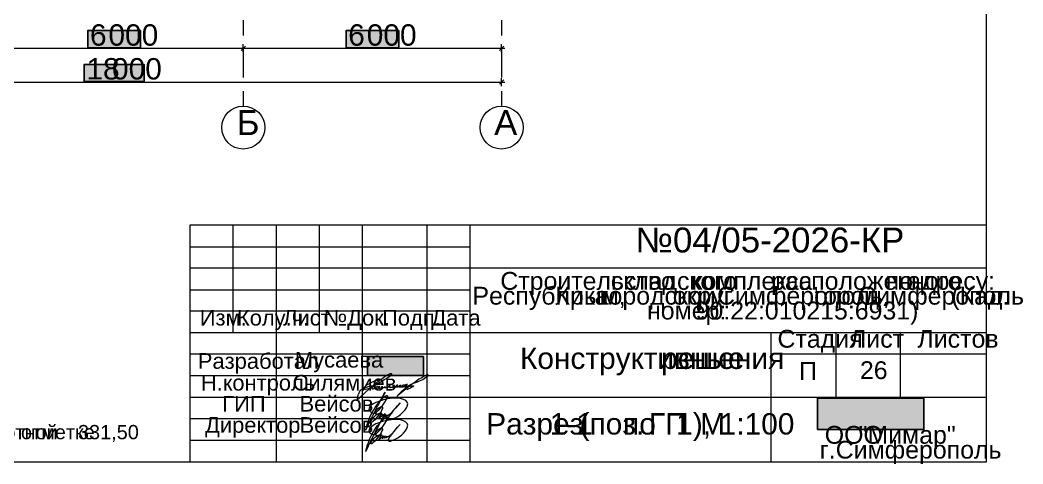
# Model space of a CAD drawing. Extents: x 8 to 21351, y 0 to 420.
# Drawn here: x 21118.3 to 21351.2, y 4.5 to 107.7 of the extents above; entities that cross this region are included whole.
import ezdxf

# ---------------------------------------------------------------- set-up
doc = ezdxf.new("R2010")
doc.units = 0
doc.styles.add('TEYPDFCAD_TEXT', font='arial.ttf')

msp = doc.modelspace()

# ---------------------------------------------------------------- hatches: boundary and pattern name
at = {"true_color": 0xffffff}
for points in [[(21133.98, 101.21), (21133.98, 105.21), (21146.24, 105.21), (21146.24, 101.21)], [(21193.98, 101.21), (21193.98, 105.21), (21206.24, 105.21), (21206.24, 101.21)], [(21133.16, 93.35), (21133.16, 97.35), (21147.07, 97.35), (21147.07, 93.35)], [(21198.98, 29.47), (21211.95, 29.47), (21211.95, 25.04), (21198.98, 25.04)], [(21303.5, 12.49), (21303.5, 19.83), (21328.22, 19.83), (21328.22, 12.49)]]:
    msp.add_hatch(color=0, dxfattribs=at).paths.add_polyline_path(points)

# ---------------------------------------------------------------- linework, layer by layer
at = {"color": 7, "lineweight": 20}
for p, q in [((21342.71, 4.98), (21342.71, 291.98)), ((21342.71, 59.98), (21157.71, 59.98)), ((21157.71, 59.98), (21157.71, 4.98)), ((21167.71, 59.98), (21167.71, 34.98)), ((21177.71, 59.98), (21177.71, 4.98)), ((21187.71, 59.98), (21187.71, 34.98)), ((21197.71, 59.98), (21197.71, 4.98)), ((21212.71, 59.98), (21212.71, 4.98)), ((21222.71, 59.98), (21222.71, 4.98)), ((21157.71, 54.98), (21222.71, 54.98)), ((21342.71, 49.98), (21157.71, 49.98)), ((21157.71, 44.98), (21222.71, 44.98)), ((21222.71, 39.98), (21157.71, 39.98)), ((21342.71, 34.98), (21157.71, 34.98)), ((21292.71, 4.98), (21292.71, 34.98)), ((21307.71, 34.98), (21307.71, 19.98)), ((21322.71, 34.98), (21322.71, 19.98)), ((21222.71, 29.98), (21157.71, 29.98)), ((21342.71, 29.98), (21292.71, 29.98)), ((21222.71, 24.98), (21157.71, 24.98)), ((21200.02, 23.49), (21198.75, 22.81)), ((21200.19, 23.58), (21200.02, 23.49)), ((21200.47, 23.69), (21200.19, 23.58)), ((21200.4, 22.86), (21201.12, 23.44)), ((21200.7, 23.76), (21200.47, 23.69)), ((21200.86, 23.81), (21200.7, 23.76)), ((21201.04, 23.87), (21200.86, 23.81)), ((21201.12, 23.89), (21201.04, 23.87)), ((21201.19, 23.9), (21201.12, 23.89)), ((21201.12, 23.44), (21201.54, 23.79)), ((21201.24, 23.92), (21201.19, 23.9)), ((21201.32, 23.92), (21201.24, 23.92)), ((21201.41, 23.92), (21201.32, 23.92)), ((21201.79, 23.36), (21201.4, 23.18)), ((21201.48, 23.92), (21201.41, 23.92)), ((21201.56, 23.9), (21201.48, 23.92)), ((21201.54, 23.79), (21201.91, 24.06)), ((21201.61, 23.86), (21201.56, 23.9)), ((21201.56, 23.28), (21201.61, 23.37)), ((21201.64, 23.82), (21201.61, 23.86)), ((21201.61, 23.37), (21201.64, 23.45)), ((21201.68, 23.74), (21201.64, 23.82)), ((21201.64, 23.45), (21201.69, 23.57)), ((21201.69, 23.65), (21201.68, 23.74)), ((21201.69, 23.57), (21201.69, 23.65)), ((21202.31, 23.69), (21201.79, 23.36)), ((21201.91, 24.06), (21202.4, 24.4)), ((21202.86, 24.02), (21202.31, 23.69)), ((21202.4, 24.4), (21203.01, 24.85)), ((21203.38, 24.36), (21202.86, 24.02)), ((21203.01, 24.85), (21203.22, 24.98)), ((21203.22, 24.98), (21203.45, 25.14)), ((21203.54, 24.44), (21203.38, 24.36)), ((21203.45, 25.14), (21203.58, 25.2)), ((21203.88, 24.66), (21203.54, 24.44)), ((21203.58, 25.2), (21203.77, 25.29)), ((21203.77, 25.29), (21203.88, 25.33)), ((21203.88, 25.33), (21203.99, 25.38)), ((21204.21, 24.92), (21203.88, 24.66)), ((21203.99, 25.38), (21204.11, 25.42)), ((21204.11, 25.42), (21204.26, 25.48)), ((21204.38, 25.08), (21204.21, 24.92)), ((21204.26, 25.48), (21204.34, 25.5)), ((21204.34, 25.5), (21204.45, 25.49)), ((21204.5, 25.24), (21204.38, 25.08)), ((21204.45, 25.49), (21204.52, 25.43)), ((21204.52, 25.43), (21204.5, 25.24)), ((21210.07, 23.53), (21209.12, 22.86)), ((21209.65, 23.24), (21210.58, 23.62)), ((21210.9, 24.18), (21210.07, 23.53)), ((21210.58, 23.62), (21211.05, 23.81)), ((21211.57, 24.54), (21210.9, 24.18)), ((21211.05, 23.81), (21211.78, 24.16)), ((21212.3, 25), (21211.57, 24.54)), ((21211.78, 24.16), (21212.54, 24.68)), ((21212.62, 25.17), (21212.3, 25)), ((21212.54, 24.68), (21213.06, 24.99)), ((21213, 25.22), (21212.62, 25.17)), ((21213.15, 25.17), (21213, 25.22)), ((21213.06, 24.99), (21213.15, 25.17)), ((21197.03, 21.13), (21196.92, 20.95)), ((21197.02, 19.83), (21199.44, 22.04)), ((21197.14, 21.35), (21197.03, 21.13)), ((21197.22, 21.46), (21197.14, 21.35)), ((21197.33, 21.58), (21197.22, 21.46)), ((21197.42, 21.69), (21197.33, 21.58)), ((21197.59, 21.8), (21197.42, 21.69)), ((21197.77, 21.9), (21197.59, 21.8)), ((21197.99, 22), (21197.77, 21.9)), ((21198.11, 22.07), (21197.99, 22)), ((21198.09, 22.22), (21198.05, 22.05)), ((21198.05, 22.05), (21198.06, 21.94)), ((21198.06, 21.94), (21198.15, 21.87)), ((21198.32, 22.45), (21198.09, 22.22)), ((21198.2, 22.14), (21198.11, 22.07)), ((21198.15, 21.87), (21198.48, 21.88)), ((21198.34, 22.19), (21198.2, 22.14)), ((21198.75, 22.81), (21198.32, 22.45)), ((21198.52, 22.25), (21198.34, 22.19)), ((21198.48, 21.88), (21199.45, 22.15)), ((21198.68, 22.29), (21198.52, 22.25)), ((21198.85, 22.35), (21198.68, 22.29)), ((21199.05, 22.43), (21198.85, 22.35)), ((21199.38, 22.48), (21199.05, 22.43)), ((21199.64, 22.53), (21199.38, 22.48)), ((21199.44, 22.04), (21199.79, 22.3)), ((21199.45, 22.15), (21199.79, 22.29)), ((21199.77, 22.56), (21199.64, 22.53)), ((21199.91, 22.58), (21199.77, 22.56)), ((21199.79, 22.29), (21200, 22.46)), ((21199.79, 22.3), (21199.95, 22.27)), ((21199.94, 22.57), (21199.91, 22.58)), ((21200.07, 22.47), (21199.94, 22.57)), ((21199.95, 22.27), (21200, 22.26)), ((21199.98, 22.11), (21199.97, 22.01)), ((21199.97, 22.01), (21200.02, 21.96)), ((21200.02, 22.26), (21199.98, 22.11)), ((21200, 22.46), (21200.17, 22.63)), ((21200, 22.26), (21200.06, 22.29)), ((21200.1, 22.34), (21200.02, 22.26)), ((21200.02, 21.96), (21200.1, 21.96)), ((21200.06, 22.29), (21200.15, 22.4)), ((21200.33, 22.49), (21200.07, 22.47)), ((21200.18, 22.44), (21200.1, 22.34)), ((21200.1, 21.96), (21200.25, 21.99)), ((21200.15, 22.4), (21200.32, 22.54)), ((21200.17, 22.63), (21200.4, 22.86)), ((21200.28, 22.52), (21200.18, 22.44)), ((21200.25, 21.99), (21200.45, 22.04)), ((21200.37, 22.57), (21200.28, 22.52)), ((21200.32, 22.54), (21200.47, 22.63)), ((21200.61, 22.7), (21200.33, 22.49)), ((21200.47, 22.64), (21200.37, 22.57)), ((21200.45, 22.04), (21200.56, 22.09)), ((21200.6, 22.68), (21200.47, 22.64)), ((21200.47, 22.63), (21200.56, 22.67)), ((21200.56, 22.67), (21200.66, 22.68)), ((21200.56, 22.09), (21200.64, 22.13)), ((21200.66, 22.68), (21200.6, 22.68)), ((21201.19, 23.09), (21200.61, 22.7)), ((21200.64, 22.13), (21200.73, 22.16)), ((21200.73, 22.16), (21200.9, 22.27)), ((21200.81, 22.16), (21200.79, 22.08)), ((21200.79, 22.08), (21200.8, 22.04)), ((21200.8, 22.04), (21200.86, 22.04)), ((21200.95, 22.31), (21200.81, 22.16)), ((21200.86, 22.04), (21200.93, 22.05)), ((21200.9, 22.27), (21200.99, 22.34)), ((21200.93, 22.05), (21201.07, 22.06)), ((21201.16, 22.45), (21200.95, 22.31)), ((21200.99, 22.34), (21201.07, 22.41)), ((21201.05, 22.92), (21201.23, 23)), ((21201.07, 22.41), (21201.13, 22.45)), ((21201.07, 22.06), (21201.2, 22.09)), ((21201.13, 22.45), (21201.23, 22.5)), ((21201.22, 22.47), (21201.16, 22.45)), ((21201.4, 23.18), (21201.19, 23.09)), ((21201.2, 22.09), (21201.25, 22.12)), ((21201.23, 22.5), (21201.22, 22.47)), ((21201.23, 23), (21201.31, 23.05)), ((21201.23, 22.5), (21201.25, 22.55)), ((21201.25, 22.53), (21201.23, 22.5)), ((21201.25, 22.55), (21201.25, 22.53)), ((21201.25, 22.12), (21201.36, 22.16)), ((21201.31, 23.05), (21201.35, 23.08)), ((21201.35, 23.08), (21201.42, 23.14)), ((21201.36, 22.16), (21201.42, 22.19)), ((21201.42, 23.14), (21201.45, 23.16)), ((21201.42, 22.19), (21201.47, 22.22)), ((21201.45, 23.16), (21201.56, 23.28)), ((21201.47, 22.22), (21201.56, 22.3)), ((21201.57, 22.3), (21201.5, 22.24)), ((21201.5, 22.24), (21201.51, 22.14)), ((21201.51, 22.14), (21201.53, 22.11)), ((21201.53, 22.11), (21201.57, 22.08)), ((21201.56, 22.3), (21201.59, 22.32)), ((21201.62, 22.36), (21201.57, 22.3)), ((21201.57, 22.08), (21201.66, 22.08)), ((21201.59, 22.32), (21201.62, 22.42)), ((21201.62, 22.42), (21201.71, 22.48)), ((21201.65, 22.41), (21201.62, 22.36)), ((21201.68, 22.45), (21201.65, 22.41)), ((21201.66, 22.08), (21201.74, 22.09)), ((21201.81, 22.5), (21201.68, 22.45)), ((21201.71, 22.48), (21201.81, 22.5)), ((21201.74, 22.09), (21201.79, 22.1)), ((21201.79, 22.1), (21201.94, 22.11)), ((21201.94, 22.11), (21202.07, 22.17)), ((21202.07, 22.17), (21202.1, 22.18)), ((21202.1, 22.18), (21202.18, 22.23)), ((21202.18, 22.23), (21202.22, 22.26)), ((21202.22, 22.26), (21202.24, 22.28)), ((21202.24, 22.28), (21202.27, 22.34)), ((21202.27, 22.34), (21202.32, 22.44)), ((21202.32, 22.44), (21202.35, 22.5)), ((21202.39, 22.59), (21202.34, 22.42)), ((21202.34, 22.42), (21202.34, 22.32)), ((21202.34, 22.32), (21202.34, 22.24)), ((21202.34, 22.24), (21202.38, 22.23)), ((21202.35, 22.5), (21202.39, 22.59)), ((21202.38, 22.23), (21202.43, 22.22)), ((21202.43, 22.22), (21202.49, 22.22)), ((21202.49, 22.22), (21202.53, 22.25)), ((21202.53, 22.25), (21202.73, 22.26)), ((21202.73, 22.26), (21202.79, 22.28)), ((21202.79, 22.28), (21202.88, 22.31)), ((21202.9, 21.06), (21202.8, 20.92)), ((21202.88, 22.31), (21202.9, 22.33)), ((21202.89, 20.81), (21203.03, 21.06)), ((21202.9, 22.33), (21202.96, 22.37)), ((21202.98, 21.14), (21202.9, 21.06)), ((21202.96, 22.37), (21203, 22.41)), ((21203.03, 21.19), (21202.98, 21.14)), ((21203.01, 22.42), (21202.99, 22.35)), ((21202.99, 22.35), (21202.99, 22.3)), ((21202.99, 22.3), (21203, 22.25)), ((21203, 22.41), (21203.03, 22.46)), ((21203, 22.25), (21203.05, 22.24)), ((21203.02, 22.45), (21203.01, 22.42)), ((21203.05, 22.47), (21203.02, 22.45)), ((21203.03, 22.46), (21203.09, 22.49)), ((21203.06, 21.21), (21203.03, 21.19)), ((21203.03, 21.06), (21203.06, 21.2)), ((21203.09, 22.49), (21203.05, 22.47)), ((21203.05, 22.24), (21203.1, 22.24)), ((21203.06, 21.2), (21203.06, 21.21)), ((21203.1, 22.24), (21203.25, 22.26)), ((21203.25, 22.26), (21203.39, 22.31)), ((21203.39, 22.31), (21203.53, 22.35)), ((21203.53, 22.35), (21203.71, 22.37)), ((21203.69, 22.81), (21203.64, 22.69)), ((21203.64, 22.69), (21203.64, 22.54)), ((21203.64, 22.54), (21203.64, 22.44)), ((21203.64, 22.44), (21203.67, 22.42)), ((21203.67, 22.42), (21203.73, 22.41)), ((21203.83, 22.89), (21203.69, 22.81)), ((21203.71, 22.37), (21203.85, 22.44)), ((21203.73, 22.41), (21203.78, 22.4)), ((21203.78, 22.4), (21203.85, 22.39)), ((21204, 22.93), (21203.83, 22.89)), ((21203.85, 22.44), (21203.91, 22.49)), ((21203.85, 22.39), (21204, 22.41)), ((21203.91, 22.49), (21204.08, 22.57)), ((21204.11, 22.93), (21204, 22.93)), ((21204, 22.41), (21204.05, 22.47)), ((21204.05, 22.47), (21204.11, 22.56)), ((21204.08, 22.57), (21204.12, 22.6)), ((21204.12, 22.51), (21204.09, 22.42)), ((21204.09, 22.42), (21204.09, 22.36)), ((21204.09, 22.36), (21204.17, 22.36)), ((21204.15, 22.91), (21204.11, 22.93)), ((21204.11, 22.56), (21204.17, 22.64)), ((21204.12, 22.6), (21204.17, 22.81)), ((21204.2, 22.69), (21204.12, 22.51)), ((21204.17, 22.89), (21204.15, 22.91)), ((21204.17, 22.81), (21204.17, 22.89)), ((21204.17, 22.64), (21204.2, 22.69)), ((21204.17, 22.36), (21204.39, 22.28)), ((21204.39, 22.28), (21204.61, 22.34)), ((21204.61, 22.34), (21204.72, 22.37)), ((21204.72, 22.37), (21204.99, 22.46)), ((21204.84, 22.53), (21204.81, 22.44)), ((21204.81, 22.44), (21204.81, 22.38)), ((21204.81, 22.38), (21204.84, 22.36)), ((21204.87, 22.59), (21204.84, 22.53)), ((21204.84, 22.36), (21204.89, 22.36)), ((21204.92, 22.66), (21204.87, 22.59)), ((21204.89, 22.36), (21204.99, 22.34)), ((21204.98, 22.71), (21204.92, 22.66)), ((21205.04, 22.72), (21204.98, 22.71)), ((21204.99, 22.46), (21205.05, 22.47)), ((21204.99, 22.34), (21205.14, 22.33)), ((21205.11, 22.74), (21205.04, 22.72)), ((21205.05, 22.47), (21205.13, 22.53)), ((21205.17, 22.73), (21205.11, 22.74)), ((21205.13, 22.53), (21205.17, 22.57)), ((21205.14, 22.33), (21205.21, 22.35)), ((21205.21, 22.73), (21205.17, 22.73)), ((21205.17, 22.57), (21205.23, 22.62)), ((21205.23, 22.73), (21205.21, 22.73)), ((21205.21, 22.35), (21205.43, 22.38)), ((21205.23, 22.68), (21205.23, 22.73)), ((21205.23, 22.62), (21205.23, 22.68)), ((21205.43, 22.38), (21205.54, 22.4)), ((21205.54, 22.4), (21205.61, 22.42)), ((21205.57, 22.61), (21205.55, 22.55)), ((21205.55, 22.55), (21205.55, 22.48)), ((21205.55, 22.48), (21205.59, 22.45)), ((21205.62, 22.68), (21205.57, 22.61)), ((21205.59, 22.45), (21205.68, 22.41)), ((21205.61, 22.42), (21205.74, 22.49)), ((21205.68, 22.73), (21205.62, 22.68)), ((21205.78, 22.78), (21205.68, 22.73)), ((21205.68, 22.41), (21205.76, 22.41)), ((21205.74, 22.49), (21205.84, 22.53)), ((21205.76, 22.41), (21205.94, 22.4)), ((21205.88, 22.8), (21205.78, 22.78)), ((21205.84, 22.53), (21205.94, 22.65)), ((21205.96, 22.81), (21205.88, 22.8)), ((21205.94, 22.65), (21206, 22.72)), ((21205.94, 22.4), (21206.05, 22.43)), ((21205.99, 22.81), (21205.96, 22.81)), ((21206, 22.78), (21205.99, 22.81)), ((21206, 22.72), (21206, 22.78)), ((21206.84, 21.09), (21206.02, 20.4)), ((21206.05, 22.43), (21206.27, 22.48)), ((21206.27, 22.48), (21206.45, 22.49)), ((21206.35, 22.64), (21206.29, 22.58)), ((21206.29, 22.58), (21206.29, 22.51)), ((21206.29, 22.51), (21206.3, 22.45)), ((21206.3, 22.45), (21206.4, 22.4)), ((21206.43, 22.69), (21206.35, 22.64)), ((21206.39, 20.87), (21207.11, 21.55)), ((21206.4, 22.4), (21206.48, 22.4)), ((21206.5, 22.74), (21206.43, 22.69)), ((21206.45, 22.49), (21206.57, 22.55)), ((21206.48, 22.4), (21206.56, 22.4)), ((21206.56, 22.76), (21206.5, 22.74)), ((21206.63, 22.76), (21206.56, 22.76)), ((21206.56, 22.4), (21206.73, 22.4)), ((21206.57, 22.55), (21206.69, 22.61)), ((21206.75, 22.75), (21206.63, 22.76)), ((21206.69, 22.61), (21206.77, 22.7)), ((21206.73, 22.4), (21206.86, 22.41)), ((21206.77, 22.7), (21206.75, 22.75)), ((21207.85, 21.88), (21206.84, 21.09)), ((21206.86, 22.41), (21206.9, 22.42)), ((21206.9, 22.42), (21207.01, 22.43)), ((21207.01, 22.43), (21207.03, 22.45)), ((21207.03, 22.45), (21207.11, 22.45)), ((21207.31, 22.78), (21207.05, 22.73)), ((21207.05, 22.73), (21207.05, 22.55)), ((21207.05, 22.55), (21207.16, 22.39)), ((21207.11, 22.45), (21207.21, 22.46)), ((21207.11, 21.55), (21207.82, 22.11)), ((21207.16, 22.39), (21207.27, 22.4)), ((21207.21, 22.46), (21207.39, 22.55)), ((21207.27, 22.4), (21207.47, 22.59)), ((21207.54, 22.78), (21207.31, 22.78)), ((21207.39, 22.55), (21207.55, 22.65)), ((21207.47, 22.59), (21207.68, 22.65)), ((21207.55, 22.65), (21207.54, 22.78)), ((21207.57, 22.59), (21207.54, 22.46)), ((21207.54, 22.46), (21207.6, 22.43)), ((21207.67, 22.73), (21207.57, 22.59)), ((21207.6, 22.43), (21207.73, 22.42)), ((21207.89, 22.92), (21207.67, 22.73)), ((21207.68, 22.65), (21208, 22.69)), ((21207.73, 22.42), (21207.85, 22.43)), ((21207.82, 22.11), (21208.46, 22.45)), ((21209.12, 22.86), (21207.85, 21.88)), ((21207.85, 22.43), (21208.43, 22.64)), ((21208.15, 23.02), (21207.89, 22.92)), ((21208, 22.69), (21208.15, 23.02)), ((21208.54, 21.98), (21208.12, 21.7)), ((21208.43, 22.64), (21208.98, 22.94)), ((21208.46, 22.45), (21209.06, 22.66)), ((21208.93, 22.14), (21208.54, 21.98)), ((21209.28, 22.34), (21208.93, 22.14)), ((21208.98, 22.94), (21209.65, 23.24)), ((21209.06, 22.66), (21209.46, 22.66)), ((21209.53, 22.39), (21209.28, 22.34)), ((21209.46, 22.66), (21209.62, 22.65)), ((21209.63, 22.59), (21209.53, 22.39)), ((21209.62, 22.65), (21209.63, 22.59)), ((21222.71, 19.98), (21157.71, 19.98)), ((21196.56, 19.61), (21196.55, 19.46)), ((21196.55, 19.46), (21196.61, 19.48)), ((21196.59, 19.81), (21196.56, 19.61)), ((21196.63, 20.04), (21196.59, 19.81)), ((21196.61, 19.48), (21196.75, 19.56)), ((21196.67, 20.2), (21196.63, 20.04)), ((21196.71, 20.39), (21196.67, 20.2)), ((21196.75, 20.49), (21196.71, 20.39)), ((21196.8, 20.63), (21196.75, 20.49)), ((21196.75, 19.56), (21197.02, 19.83)), ((21196.85, 20.76), (21196.8, 20.63)), ((21196.92, 20.95), (21196.85, 20.76)), ((21200.88, 18.8), (21200.25, 18.46)), ((21202.71, 19.4), (21200.88, 18.8)), ((21201.32, 18.41), (21202.13, 19.39)), ((21201.82, 18.94), (21201.53, 18.41)), ((21201.99, 19.3), (21201.82, 18.94)), ((21202.1, 19.5), (21201.99, 19.3)), ((21202.07, 19.38), (21202.31, 19.72)), ((21202.21, 19.78), (21202.1, 19.5)), ((21202.13, 19.39), (21202.51, 19.76)), ((21202.4, 20.14), (21202.21, 19.78)), ((21202.31, 19.72), (21202.38, 19.86)), ((21202.38, 19.86), (21202.62, 20.28)), ((21202.41, 20.2), (21202.4, 20.14)), ((21202.49, 20.31), (21202.41, 20.2)), ((21202.54, 20.4), (21202.49, 20.31)), ((21202.51, 19.76), (21202.68, 19.94)), ((21202.6, 20.52), (21202.54, 20.4)), ((21202.75, 20.79), (21202.6, 20.52)), ((21202.62, 20.28), (21202.74, 20.48)), ((21202.94, 18.89), (21202.63, 18.4)), ((21202.68, 19.94), (21202.77, 20.03)), ((21203.55, 19.6), (21202.71, 19.4)), ((21202.74, 20.48), (21202.84, 20.68)), ((21202.79, 20.89), (21202.75, 20.79)), ((21202.77, 20.03), (21202.84, 20.07)), ((21202.8, 20.92), (21202.79, 20.89)), ((21202.84, 20.68), (21202.89, 20.81)), ((21202.84, 20.07), (21202.97, 20.18)), ((21203.31, 19.5), (21202.94, 18.89)), ((21202.97, 20.18), (21203.1, 20.25)), ((21203.1, 20.25), (21203.23, 20.33)), ((21203.23, 20.33), (21203.38, 20.39)), ((21203.49, 19.93), (21203.31, 19.5)), ((21203.38, 20.39), (21203.48, 20.4)), ((21203.48, 20.4), (21203.51, 20.4)), ((21203.57, 20.25), (21203.49, 19.93)), ((21203.51, 20.4), (21203.52, 20.39)), ((21203.52, 20.39), (21203.54, 20.36)), ((21203.54, 20.36), (21203.57, 20.31)), ((21204.93, 19.79), (21203.55, 19.6)), ((21203.57, 20.31), (21203.57, 20.25)), ((21206.14, 19.79), (21204.93, 19.79)), ((21206.52, 18.69), (21205.5, 17.5)), ((21205.77, 20.18), (21206.39, 20.87)), ((21206.02, 20.4), (21205.77, 20.18)), ((21205.95, 18.03), (21206.52, 18.69)), ((21206.88, 19.65), (21206.14, 19.79)), ((21207.36, 19.5), (21206.88, 19.65)), ((21207.86, 19.24), (21207.36, 19.5)), ((21208.21, 18.88), (21207.86, 19.24)), ((21208.3, 18.47), (21208.21, 18.88)), ((21342.71, 19.98), (21222.71, 19.98)), ((21199.36, 17.49), (21199.29, 17.13)), ((21199.29, 17.13), (21199.35, 16.91)), ((21199.35, 16.91), (21199.65, 16.59)), ((21199.48, 17.7), (21199.36, 17.49)), ((21199.75, 18.06), (21199.48, 17.7)), ((21199.54, 15.39), (21200, 16.36)), ((21199.65, 16.59), (21200.24, 16.33)), ((21200.25, 18.46), (21199.75, 18.06)), ((21200, 16.36), (21200.32, 16.94)), ((21200.49, 16.41), (21200.13, 15.67)), ((21200.24, 16.33), (21201.23, 16.15)), ((21200.32, 16.94), (21200.75, 17.61)), ((21200.63, 16.68), (21200.49, 16.41)), ((21200.6, 16.26), (21200.61, 16.33)), ((21200.61, 16.33), (21200.64, 16.44)), ((21200.84, 17.02), (21200.63, 16.68)), ((21200.64, 16.44), (21200.82, 16.71)), ((21200.91, 16.42), (21200.7, 16.3)), ((21200.75, 17.61), (21201.32, 18.41)), ((21200.82, 16.71), (21201.06, 17.04)), ((21201.09, 17.58), (21200.84, 17.02)), ((21201.47, 16.91), (21200.91, 16.42)), ((21201.06, 17.04), (21201.4, 17.38)), ((21201.24, 17.83), (21201.09, 17.58)), ((21201.37, 18.04), (21201.24, 17.83)), ((21201.53, 18.41), (21201.37, 18.04)), ((21201.4, 17.38), (21201.75, 17.66)), ((21201.93, 17.44), (21201.47, 16.91)), ((21201.75, 17.66), (21202.01, 17.79)), ((21202.11, 16.7), (21201.77, 16.17)), ((21201.8, 16.27), (21201.98, 16.32)), ((21202.28, 17.92), (21201.93, 17.44)), ((21201.98, 16.32), (21202.08, 16.31)), ((21202.01, 17.79), (21202.19, 17.82)), ((21202.08, 16.31), (21202.23, 16.27)), ((21202.33, 17.15), (21202.11, 16.7)), ((21202.19, 17.82), (21202.28, 17.82)), ((21202.63, 18.4), (21202.28, 17.92)), ((21202.28, 17.82), (21202.39, 17.78)), ((21202.45, 17.42), (21202.33, 17.15)), ((21202.39, 17.78), (21202.46, 17.68)), ((21202.46, 17.68), (21202.45, 17.42)), ((21204.07, 16.06), (21204.55, 16.38)), ((21204.52, 16.31), (21204.17, 15.86)), ((21205.04, 16.98), (21204.52, 16.31)), ((21204.55, 16.38), (21205.07, 16.98)), ((21205.5, 17.5), (21205.04, 16.98)), ((21205.07, 16.98), (21205.29, 17.29)), ((21205.29, 17.29), (21205.53, 17.54)), ((21205.53, 17.54), (21205.95, 18.03)), ((21206.88, 16.2), (21207.35, 16.67)), ((21207.35, 16.67), (21207.75, 17.11)), ((21207.75, 17.11), (21208.02, 17.54)), ((21208.02, 17.54), (21208.21, 17.95)), ((21208.21, 17.95), (21208.3, 18.47)), ((21222.71, 14.98), (21157.71, 14.98)), ((21198.92, 13.71), (21199.14, 14.23)), ((21199.14, 14.23), (21199.25, 14.68)), ((21199.62, 14.57), (21199.14, 13.6)), ((21199.25, 14.68), (21199.54, 15.39)), ((21199.84, 15.08), (21199.62, 14.57)), ((21199.73, 14.31), (21199.8, 14.59)), ((21199.74, 14.17), (21199.73, 14.31)), ((21199.81, 14.15), (21199.74, 14.17)), ((21199.8, 14.59), (21200.06, 14.95)), ((21199.94, 14.19), (21199.81, 14.15)), ((21200.13, 15.67), (21199.84, 15.08)), ((21200.23, 14.38), (21199.94, 14.19)), ((21200.06, 14.95), (21200.49, 15.48)), ((21200.7, 14.79), (21200.23, 14.38)), ((21200.49, 15.48), (21200.71, 15.69)), ((21200.7, 16.3), (21200.6, 16.26)), ((21201.23, 15.45), (21200.7, 14.79)), ((21200.71, 15.69), (21200.99, 15.88)), ((21202.71, 14.41), (21200.88, 13.82)), ((21200.99, 15.88), (21201.31, 16.08)), ((21201.77, 16.17), (21201.23, 15.45)), ((21201.23, 16.15), (21204, 15.85)), ((21201.31, 16.08), (21201.61, 16.2)), ((21201.32, 13.43), (21202.13, 14.4)), ((21201.66, 15.35), (21201.52, 15.12)), ((21201.52, 15.12), (21201.62, 15.18)), ((21201.61, 16.2), (21201.8, 16.27)), ((21201.62, 15.18), (21201.99, 15.46)), ((21202.02, 15.83), (21201.66, 15.35)), ((21201.99, 14.31), (21201.82, 13.95)), ((21201.99, 15.46), (21202.3, 15.68)), ((21202.1, 14.52), (21201.99, 14.31)), ((21202.2, 16.12), (21202.02, 15.83)), ((21202.07, 14.4), (21202.31, 14.74)), ((21202.21, 14.8), (21202.1, 14.52)), ((21202.13, 14.4), (21202.51, 14.78)), ((21202.23, 16.27), (21202.2, 16.12)), ((21202.4, 15.16), (21202.21, 14.8)), ((21202.3, 15.68), (21202.49, 15.81)), ((21202.31, 14.74), (21202.38, 14.88)), ((21202.38, 14.88), (21202.62, 15.3)), ((21202.41, 15.22), (21202.4, 15.16)), ((21202.49, 15.33), (21202.41, 15.22)), ((21202.54, 15.41), (21202.49, 15.33)), ((21202.51, 14.78), (21202.68, 14.95)), ((21202.6, 15.53), (21202.54, 15.41)), ((21202.75, 15.81), (21202.6, 15.53)), ((21202.62, 15.3), (21202.74, 15.5)), ((21202.68, 14.95), (21202.77, 15.04)), ((21203.55, 14.62), (21202.71, 14.41)), ((21202.74, 15.5), (21202.84, 15.7)), ((21202.79, 15.9), (21202.75, 15.81)), ((21202.77, 15.04), (21202.84, 15.09)), ((21202.8, 15.94), (21202.79, 15.9)), ((21202.9, 16.08), (21202.8, 15.94)), ((21202.82, 15.64), (21202.81, 15.58)), ((21202.81, 15.58), (21202.82, 15.54)), ((21202.83, 15.74), (21202.82, 15.68)), ((21202.82, 15.68), (21202.82, 15.64)), ((21202.82, 15.54), (21202.83, 15.54)), ((21202.83, 15.54), (21203.04, 15.62)), ((21202.84, 15.7), (21202.89, 15.83)), ((21202.84, 15.09), (21202.97, 15.2)), ((21202.89, 15.83), (21203.03, 16.08)), ((21202.98, 16.16), (21202.9, 16.08)), ((21203.31, 14.52), (21202.94, 13.91)), ((21202.97, 15.2), (21203.1, 15.27)), ((21203.03, 16.2), (21202.98, 16.16)), ((21203.06, 16.23), (21203.03, 16.2)), ((21203.03, 16.08), (21203.06, 16.21)), ((21203.04, 15.62), (21203.13, 15.65)), ((21203.06, 16.21), (21203.06, 16.23)), ((21203.1, 15.27), (21203.23, 15.34)), ((21203.13, 15.65), (21203.17, 15.68)), ((21203.17, 15.68), (21203.22, 15.71)), ((21203.22, 15.71), (21203.31, 15.76)), ((21203.23, 15.34), (21203.38, 15.41)), ((21203.31, 15.76), (21203.34, 15.8)), ((21203.34, 15.8), (21203.31, 15.75)), ((21203.31, 15.75), (21203.31, 15.65)), ((21203.31, 15.65), (21203.31, 15.6)), ((21203.31, 15.6), (21203.32, 15.59)), ((21203.49, 14.94), (21203.31, 14.52)), ((21203.32, 15.59), (21203.4, 15.61)), ((21203.38, 15.41), (21203.48, 15.42)), ((21203.4, 15.61), (21203.45, 15.64)), ((21203.45, 15.64), (21203.51, 15.68)), ((21203.48, 15.42), (21203.51, 15.42)), ((21203.57, 15.27), (21203.49, 14.94)), ((21203.51, 15.68), (21203.56, 15.71)), ((21203.51, 15.42), (21203.52, 15.41)), ((21203.52, 15.41), (21203.54, 15.38)), ((21203.54, 15.38), (21203.57, 15.32)), ((21204.93, 14.81), (21203.55, 14.62)), ((21203.56, 15.71), (21203.64, 15.76)), ((21203.57, 15.32), (21203.57, 15.27)), ((21203.64, 15.76), (21204.07, 16.06)), ((21203.75, 15.12), (21203.74, 15.01)), ((21203.74, 15.01), (21203.77, 14.92)), ((21203.84, 15.34), (21203.75, 15.12)), ((21203.77, 14.92), (21203.84, 14.84)), ((21204.17, 15.86), (21203.84, 15.34)), ((21203.84, 14.84), (21203.96, 14.79)), ((21203.96, 14.79), (21204.31, 14.8)), ((21204, 15.85), (21204.03, 15.81)), ((21204.31, 14.8), (21205.42, 15.21)), ((21206.14, 14.81), (21204.93, 14.81)), ((21205.42, 15.21), (21206.03, 15.55)), ((21206.03, 15.55), (21206.59, 16)), ((21206.88, 14.67), (21206.14, 14.81)), ((21206.59, 16), (21206.88, 16.2)), ((21207.36, 14.52), (21206.88, 14.67)), ((21207.86, 14.25), (21207.36, 14.52)), ((21208.21, 13.9), (21207.86, 14.25)), ((21198.81, 12.93), (21198.53, 12.35)), ((21198.53, 12.35), (21198.56, 12.49)), ((21198.56, 12.49), (21198.64, 12.76)), ((21198.64, 12.76), (21198.71, 13.06)), ((21198.71, 13.06), (21198.83, 13.32)), ((21199.14, 13.6), (21198.81, 12.93)), ((21198.83, 13.32), (21198.92, 13.71)), ((21199.36, 12.5), (21199.29, 12.14)), ((21199.29, 12.14), (21199.35, 11.92)), ((21199.35, 11.92), (21199.65, 11.61)), ((21199.48, 12.72), (21199.36, 12.5)), ((21199.75, 13.07), (21199.48, 12.72)), ((21200.25, 13.47), (21199.75, 13.07)), ((21200, 11.38), (21200.32, 11.96)), ((21200.88, 13.82), (21200.25, 13.47)), ((21200.32, 11.96), (21200.75, 12.63)), ((21200.63, 11.69), (21200.49, 11.42)), ((21200.84, 12.03), (21200.63, 11.69)), ((21200.64, 11.46), (21200.82, 11.73)), ((21200.75, 12.63), (21201.32, 13.43)), ((21200.82, 11.73), (21201.06, 12.06)), ((21201.09, 12.6), (21200.84, 12.03)), ((21201.47, 11.93), (21200.91, 11.44)), ((21201.06, 12.06), (21201.4, 12.4)), ((21201.24, 12.84), (21201.09, 12.6)), ((21201.37, 13.06), (21201.24, 12.84)), ((21201.53, 13.43), (21201.37, 13.06)), ((21201.4, 12.4), (21201.75, 12.67)), ((21201.93, 12.46), (21201.47, 11.93)), ((21201.82, 13.95), (21201.53, 13.43)), ((21201.75, 12.67), (21202.01, 12.81)), ((21202.11, 11.71), (21201.77, 11.18)), ((21202.28, 12.94), (21201.93, 12.46)), ((21202.01, 12.81), (21202.19, 12.83)), ((21202.33, 12.17), (21202.11, 11.71)), ((21202.19, 12.83), (21202.28, 12.84)), ((21202.63, 13.42), (21202.28, 12.94)), ((21202.28, 12.84), (21202.39, 12.8)), ((21202.45, 12.44), (21202.33, 12.17)), ((21202.39, 12.8), (21202.46, 12.7)), ((21202.46, 12.7), (21202.45, 12.44)), ((21202.94, 13.91), (21202.63, 13.42)), ((21205.04, 11.99), (21204.52, 11.32)), ((21204.55, 11.4), (21205.07, 12)), ((21205.5, 12.51), (21205.04, 11.99)), ((21205.07, 12), (21205.29, 12.3)), ((21205.29, 12.3), (21205.53, 12.55)), ((21206.52, 13.71), (21205.5, 12.51)), ((21205.53, 12.55), (21205.95, 13.04)), ((21205.95, 13.04), (21206.52, 13.71)), ((21206.88, 11.22), (21207.35, 11.69)), ((21207.35, 11.69), (21207.75, 12.13)), ((21207.75, 12.13), (21208.02, 12.56)), ((21208.02, 12.56), (21208.21, 12.97)), ((21208.3, 13.49), (21208.21, 13.9)), ((21208.21, 12.97), (21208.3, 13.49)), ((21222.71, 9.98), (21157.71, 9.98)), ((21199.14, 9.24), (21199.25, 9.7)), ((21199.62, 9.59), (21199.14, 8.61)), ((21199.25, 9.7), (21199.54, 10.41)), ((21199.54, 10.41), (21200, 11.38)), ((21199.84, 10.09), (21199.62, 9.59)), ((21199.65, 11.61), (21200.24, 11.35)), ((21199.73, 9.33), (21199.8, 9.6)), ((21199.74, 9.19), (21199.73, 9.33)), ((21199.8, 9.6), (21200.06, 9.97)), ((21200.13, 10.69), (21199.84, 10.09)), ((21200.23, 9.4), (21199.94, 9.21)), ((21200.06, 9.97), (21200.49, 10.5)), ((21200.49, 11.42), (21200.13, 10.69)), ((21200.7, 9.81), (21200.23, 9.4)), ((21200.24, 11.35), (21201.23, 11.17)), ((21200.49, 10.5), (21200.71, 10.71)), ((21200.6, 11.28), (21200.61, 11.34)), ((21200.7, 11.31), (21200.6, 11.28)), ((21200.61, 11.34), (21200.64, 11.46)), ((21200.91, 11.44), (21200.7, 11.31)), ((21201.23, 10.46), (21200.7, 9.81)), ((21200.71, 10.71), (21200.99, 10.89)), ((21200.99, 10.89), (21201.31, 11.1)), ((21201.77, 11.18), (21201.23, 10.46)), ((21201.23, 11.17), (21204, 10.87)), ((21201.31, 11.1), (21201.61, 11.21)), ((21201.66, 10.36), (21201.52, 10.14)), ((21201.52, 10.14), (21201.62, 10.2)), ((21201.61, 11.21), (21201.8, 11.28)), ((21201.62, 10.2), (21201.99, 10.48)), ((21202.02, 10.85), (21201.66, 10.36)), ((21201.8, 11.28), (21201.98, 11.34)), ((21201.98, 11.34), (21202.08, 11.33)), ((21201.99, 10.48), (21202.3, 10.7)), ((21202.2, 11.14), (21202.02, 10.85)), ((21202.08, 11.33), (21202.23, 11.28)), ((21202.23, 11.28), (21202.2, 11.14)), ((21202.3, 10.7), (21202.49, 10.83)), ((21202.38, 10.63), (21202.34, 10.52)), ((21202.34, 10.52), (21202.36, 10.5)), ((21202.36, 10.5), (21202.41, 10.5)), ((21202.45, 10.79), (21202.38, 10.63)), ((21202.41, 10.5), (21202.52, 10.53)), ((21202.49, 10.83), (21202.45, 10.79)), ((21202.52, 10.53), (21202.65, 10.64)), ((21202.65, 10.64), (21202.72, 10.71)), ((21202.72, 10.71), (21202.79, 10.76)), ((21202.79, 10.76), (21202.87, 10.83)), ((21202.82, 10.65), (21202.81, 10.6)), ((21202.81, 10.6), (21202.82, 10.56)), ((21202.83, 10.75), (21202.82, 10.69)), ((21202.82, 10.69), (21202.82, 10.65)), ((21202.82, 10.56), (21202.83, 10.56)), ((21202.83, 10.56), (21203.04, 10.64)), ((21202.89, 10.86), (21202.85, 10.78)), ((21202.87, 10.83), (21202.91, 10.88)), ((21202.91, 10.88), (21202.89, 10.86)), ((21203.04, 10.64), (21203.13, 10.67)), ((21203.13, 10.67), (21203.17, 10.7)), ((21203.17, 10.7), (21203.22, 10.73)), ((21203.22, 10.73), (21203.31, 10.78)), ((21203.31, 10.78), (21203.34, 10.82)), ((21203.34, 10.82), (21203.31, 10.77)), ((21203.31, 10.77), (21203.31, 10.67)), ((21203.31, 10.67), (21203.31, 10.62)), ((21203.31, 10.62), (21203.32, 10.61)), ((21203.32, 10.61), (21203.4, 10.62)), ((21203.4, 10.62), (21203.45, 10.66)), ((21203.45, 10.66), (21203.51, 10.7)), ((21203.51, 10.7), (21203.56, 10.72)), ((21203.56, 10.72), (21203.64, 10.78)), ((21203.64, 10.78), (21204.07, 11.07)), ((21203.75, 10.14), (21203.74, 10.03)), ((21203.74, 10.03), (21203.77, 9.94)), ((21203.84, 10.36), (21203.75, 10.14)), ((21203.77, 9.94), (21203.84, 9.86)), ((21204.17, 10.88), (21203.84, 10.36)), ((21203.84, 9.86), (21203.96, 9.8)), ((21203.96, 9.8), (21204.31, 9.81)), ((21204, 10.87), (21204.03, 10.83)), ((21204.07, 11.07), (21204.55, 11.4)), ((21204.52, 11.32), (21204.17, 10.88)), ((21204.31, 9.81), (21205.42, 10.23)), ((21205.42, 10.23), (21206.03, 10.57)), ((21206.03, 10.57), (21206.59, 11.02)), ((21206.59, 11.02), (21206.88, 11.22)), ((21198.81, 7.95), (21198.53, 7.37)), ((21198.53, 7.37), (21198.56, 7.51)), ((21198.56, 7.51), (21198.64, 7.78)), ((21198.64, 7.78), (21198.71, 8.08)), ((21198.71, 8.08), (21198.83, 8.34)), ((21199.14, 8.61), (21198.81, 7.95)), ((21198.83, 8.34), (21198.92, 8.72)), ((21198.92, 8.72), (21199.14, 9.24)), ((21199.81, 9.17), (21199.74, 9.19)), ((21199.94, 9.21), (21199.81, 9.17)), ((20947.71, 4.98), (21342.71, 4.98))]:
    msp.add_line(p, q, dxfattribs=at)
at = {"color": 7, "lineweight": 15}
for p, q in [((21170.11, 107.64), (21170.11, 104.11)), ((21230.11, 107.64), (21230.11, 104.11)), ((21110.11, 101.11), (21170.11, 101.11)), ((21170.61, 101.61), (21169.61, 100.61)), ((21170.11, 100.17), (21170.11, 102.05)), ((21170.11, 101.11), (21230.11, 101.11)), ((21170.11, 100.94), (21170.11, 97.69)), ((21229.61, 100.61), (21230.61, 101.61)), ((21230.11, 100.17), (21230.11, 102.05)), ((21230.11, 101.11), (21230.86, 101.11)), ((21230.11, 100.94), (21230.11, 97.69)), ((21170.11, 97.69), (21170.11, 94.28)), ((21230.11, 97.69), (21230.11, 94.28)), ((21050.11, 93.25), (21230.11, 93.25)), ((21229.61, 92.75), (21230.61, 93.75)), ((21230.11, 92.31), (21230.11, 94.19)), ((21230.11, 93.25), (21230.86, 93.25)), ((21170.11, 91.1), (21170.11, 87.69)), ((21230.11, 91.1), (21230.11, 87.69))]:
    msp.add_line(p, q, dxfattribs=at)
at = {"color": 0, "true_color": 0xffffff}
for points in [[(21133.98, 101.21), (21133.98, 105.21), (21146.24, 105.21), (21146.24, 101.21)], [(21193.98, 101.21), (21193.98, 105.21), (21206.24, 105.21), (21206.24, 101.21)], [(21133.16, 93.35), (21133.16, 97.35), (21147.07, 97.35), (21147.07, 93.35)], [(21198.98, 29.47), (21211.95, 29.47), (21211.95, 25.04), (21198.98, 25.04)], [(21303.5, 12.49), (21303.5, 19.83), (21328.22, 19.83), (21328.22, 12.49)]]:
    msp.add_lwpolyline(points, close=True, dxfattribs=at)
at = {"color": 7, "lineweight": 15}
for centre in [(21170.11, 82.69), (21230.11, 82.69)]:
    msp.add_circle(centre, 5, dxfattribs=at)

# ---------------------------------------------------------------- texts
at = {"color": 7, "style": 'TEYPDFCAD_TEXT'}
for s, height, p in [('6', 4.97, (21134.49, 101.71)), ('000', 4.967, (21138.79, 101.71)), ('6', 4.97, (21194.49, 101.71)), ('000', 4.967, (21198.79, 101.71)), ('18', 4.967, (21133.66, 93.85)), ('000', 4.967, (21139.62, 93.85)), ('Б', 5.79, (21168.57, 80.94)), ('А', 5.79, (21228.37, 80.94)), ('№04/05-2026-КР', 5.7926, (21261.23, 53.65)), ('Строительство', 4.1381, (21229.81, 44.98)), ('складского', 4.138, (21255.48, 44.98)), ('комплекса,', 4.138, (21274.24, 44.98)), ('расположенного', 4.1381, (21292.7, 44.98)), ('по', 4.138, (21319.33, 44.98)), ('адресу:', 4.138, (21324.33, 44.98)), ('Республика', 4.138, (21223.34, 41.53)), ('Крым,', 4.138, (21242.62, 41.53)), ('городской', 4.138, (21252.84, 41.53)), ('округ', 4.138, (21269.86, 41.53)), ('Симферополь,', 4.1381, (21280.13, 41.53)), ('город', 4.138, (21302.68, 41.53)), ('Симферополь', 4.1381, (21312.94, 41.53)), ('(Кад.', 4.138, (21334.56, 41.53)), ('90:22:010215:6931)', 4.1381, (21275.18, 38.08)), ('Изм.', 3.641, (21160, 36.67)), ('Колу.ч.', 3.641, (21168.64, 36.67)), ('Лист', 3.641, (21179.36, 36.67)), ('№Док.', 3.641, (21188.79, 36.67)), ('Подп.', 3.641, (21202.35, 36.67)), ('Дата', 3.641, (21213.79, 36.67)), ('номер:', 4.138, (21263.89, 38.08)), ('Стадия', 4.138, (21294.19, 31.53)), ('Лист', 4.138, (21311.03, 31.53)), ('Листов', 4.138, (21326.7, 31.53)), ('Разработал', 3.641, (21159.56, 26.61)), ('Мусаева', 3.641, (21182.1, 26.9)), ('Конструктивные', 4.9671, (21234.37, 26.58)), ('решения', 4.967, (21267.16, 26.58)), ('П', 4.14, (21299.19, 24.03)), ('26', 4.138, (21313.34, 24.23)), ('Н.контроль', 3.641, (21160.26, 21.56)), ('Силямиев', 3.641, (21181.56, 21.56)), ('ГИП', 3.641, (21165.23, 16.68)), ('Вейсов', 3.641, (21183.18, 16.68)), ('Разрез', 4.967, (21226.54, 11.34)), ('1-1', 4.967, (21241.29, 11.34)), ('(поз.', 4.967, (21248.22, 11.34)), ('ГП', 4.967, (21264.33, 11.34)), ('1),', 4.967, (21270.67, 11.34)), ('М', 4.97, (21276.24, 11.34)), ('1:100', 4.967, (21280.76, 11.34)), ('Директор', 3.641, (21161.23, 11.74)), ('Вейсов', 3.641, (21183.18, 11.74)), ('по', 4.967, (21258.32, 11.34)), ('абсолютной', 3.309, (21100.92, 10.25)), ('отметке', 3.309, (21118.47, 10.25)), ('331,50', 3.309, (21131.71, 10.25)), ('ООО', 4.138, (21305.17, 9.2)), ('"Мимар"', 4.138, (21313.04, 9.2)), ('г.Симферополь', 4.1381, (21304, 5.75))]:
    msp.add_text(s, height=height, dxfattribs=at).set_placement(p)

doc.saveas('drawing.dxf')
